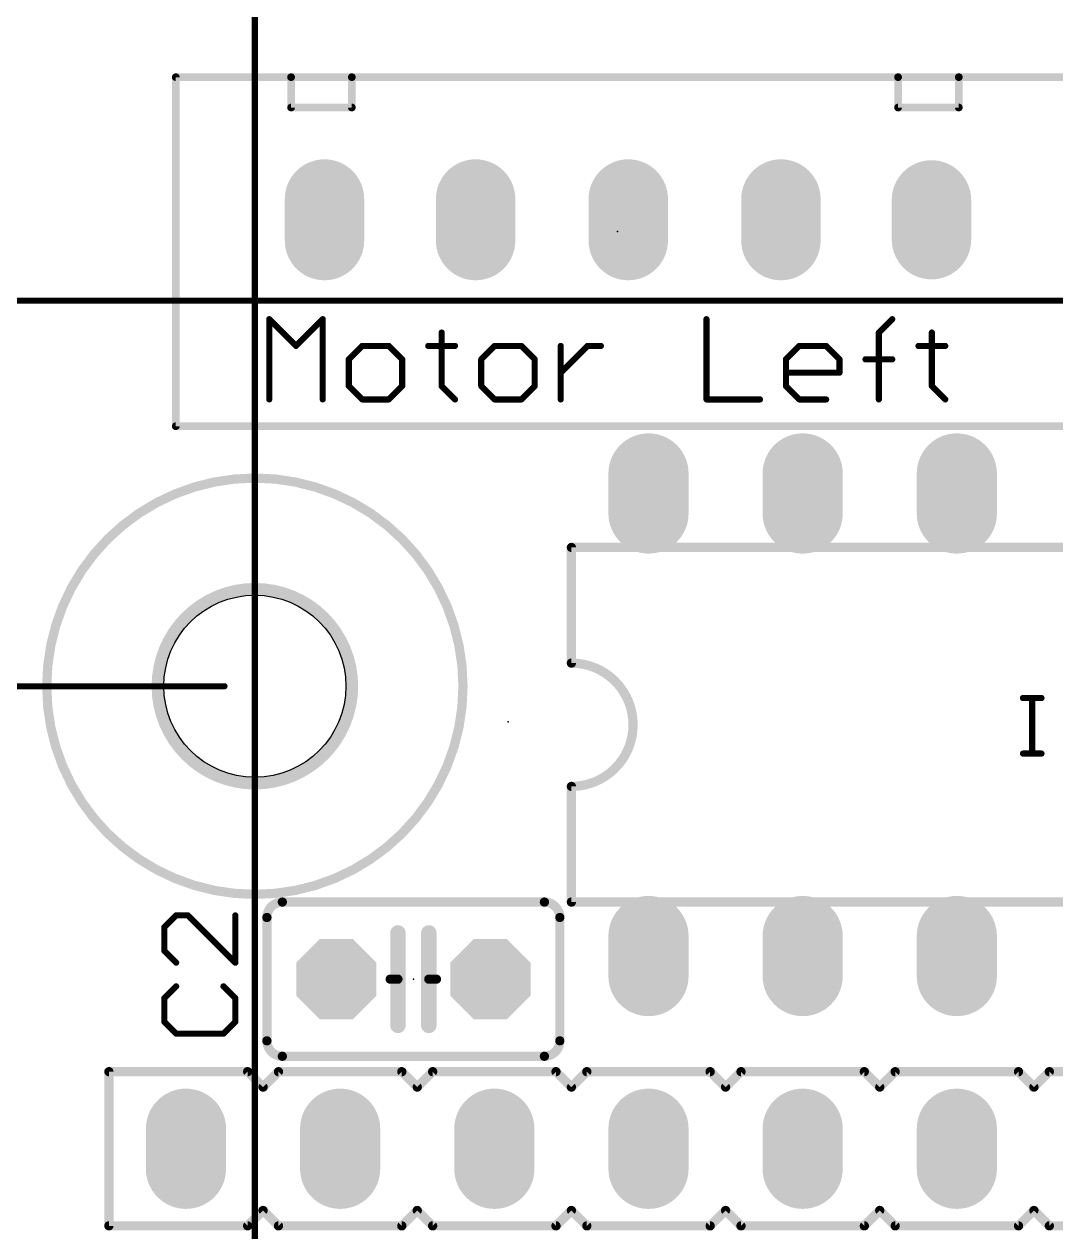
# Model space of a CAD drawing. Extents: x -10 to 70, y -21 to 116.
# Drawn here: x 2.4 to 19.4, y 80.11 to 100 of the extents above; entities that cross this region are included whole.
import ezdxf

# ---------------------------------------------------------------- set-up
doc = ezdxf.new("R2010")
doc.units = 0
for name, color, linetype in [('17', 82, 'CONTINUOUS'), ('20', 7, 'CONTINUOUS'), ('21', 253, 'CONTINUOUS'), ('23', 7, 'CONTINUOUS'), ('25', 253, 'CONTINUOUS'), ('47', 253, 'CONTINUOUS')]:
    doc.layers.add(name, color=color, linetype=linetype)

# ---------------------------------------------------------------- blocks, each defined once
blk = doc.blocks.new('OCTAGONP')
at = {"const_width": 0.5}
blk.add_lwpolyline([(-0.25, -0.1036), (-0.25, 0.1036), (-0.1036, 0.25), (0.1036, 0.25), (0.25, 0.1036), (0.25, -0.1036), (0.1036, -0.25), (-0.1036, -0.25), (-0.25, -0.1036), (-0.25, 0.1036)], dxfattribs=at)
blk = doc.blocks.new('LONGP50')
at = {"const_width": 1}
blk.add_lwpolyline([(-0.25, 0), (0.25, 0)], dxfattribs=at)
at = {"const_width": 0.5}
for points in [[(-0.25, 0.25, 1), (-0.25, -0.25)], [(0.25, -0.25, 1), (0.25, 0.25)]]:
    blk.add_lwpolyline(points, format="xyb", dxfattribs=at)

msp = doc.modelspace()

# ---------------------------------------------------------------- linework, layer by layer
at = {"layer": '20'}
msp.add_circle((6.1995, 89.0965), 1.5, dxfattribs=at)
at = {"layer": '21'}
for points, const_width in [([(4.8965, 93.3795), (4.8965, 99.1295)], 0.127), ([(4.8965, 99.1295), (6.7965, 99.1295)], 0.127), ([(6.7965, 99.1295), (7.7965, 99.1295)], 0.127), ([(6.7965, 98.6295), (6.7965, 99.1295)], 0.127), ([(7.7965, 99.1295), (16.7965, 99.1295)], 0.127), ([(7.7965, 99.1295), (7.7965, 98.6295)], 0.127), ([(16.7965, 99.1295), (17.7965, 99.1295)], 0.127), ([(16.7965, 98.6295), (16.7965, 99.1295)], 0.127), ([(17.7965, 99.1295), (19.7965, 99.1295)], 0.127), ([(17.7965, 99.1295), (17.7965, 98.6295)], 0.127), ([(7.7965, 98.6295), (6.7965, 98.6295)], 0.127), ([(17.7965, 98.6295), (16.7965, 98.6295)], 0.127), ([(6.4365, 93.8209), (6.4365, 95.1428)], 0.1016), ([(6.4365, 95.1428), (6.8772, 94.7022)], 0.1016), ([(6.8772, 94.7022), (7.3178, 95.1428)], 0.1016), ([(7.3178, 95.1428), (7.3178, 93.8209)], 0.1016), ([(13.64, 95.1428), (13.64, 93.8209)], 0.1016), ([(16.4798, 94.9225), (16.7001, 95.1428)], 0.1016), ([(9.2763, 94.9225), (9.2763, 94.0412)], 0.1016), ([(16.4798, 93.8209), (16.4798, 94.9225)], 0.1016), ([(17.3529, 94.9225), (17.3529, 94.0412)], 0.1016), ([(7.9666, 94.7022), (7.7463, 94.4819)], 0.1016), ([(8.4072, 94.7022), (7.9666, 94.7022)], 0.1016), ([(8.6276, 94.4819), (8.4072, 94.7022)], 0.1016), ([(9.056, 94.7022), (9.4966, 94.7022)], 0.1016), ([(10.1495, 94.7022), (9.9291, 94.4819)], 0.1016), ([(10.5901, 94.7022), (10.1495, 94.7022)], 0.1016), ([(10.8104, 94.4819), (10.5901, 94.7022)], 0.1016), ([(11.2389, 93.8209), (11.2389, 94.7022)], 0.1016), ([(11.2389, 94.2615), (11.6795, 94.7022)], 0.1016), ([(11.6795, 94.7022), (11.8998, 94.7022)], 0.1016), ([(14.9498, 94.4819), (15.1701, 94.7022)], 0.1016), ([(15.1701, 94.7022), (15.6107, 94.7022)], 0.1016), ([(15.6107, 94.7022), (15.831, 94.4819)], 0.1016), ([(17.1326, 94.7022), (17.5733, 94.7022)], 0.1016), ([(7.7463, 94.4819), (7.7463, 94.0412)], 0.1016), ([(8.6276, 94.0412), (8.6276, 94.4819)], 0.1016), ([(9.9291, 94.4819), (9.9291, 94.0412)], 0.1016), ([(10.8104, 94.0412), (10.8104, 94.4819)], 0.1016), ([(14.9498, 94.0412), (14.9498, 94.4819)], 0.1016), ([(15.831, 94.4819), (15.831, 94.2615)], 0.1016), ([(16.2595, 94.4819), (16.7001, 94.4819)], 0.1016), ([(15.831, 94.2615), (14.9498, 94.2615)], 0.1016), ([(7.7463, 94.0412), (7.9666, 93.8209)], 0.1016), ([(8.4072, 93.8209), (8.6276, 94.0412)], 0.1016), ([(9.2763, 94.0412), (9.4966, 93.8209)], 0.1016), ([(9.9291, 94.0412), (10.1495, 93.8209)], 0.1016), ([(10.5901, 93.8209), (10.8104, 94.0412)], 0.1016), ([(15.1701, 93.8209), (14.9498, 94.0412)], 0.1016), ([(17.3529, 94.0412), (17.5733, 93.8209)], 0.1016), ([(7.9666, 93.8209), (8.4072, 93.8209)], 0.1016), ([(10.1495, 93.8209), (10.5901, 93.8209)], 0.1016), ([(13.64, 93.8209), (14.5213, 93.8209)], 0.1016), ([(15.6107, 93.8209), (15.1701, 93.8209)], 0.1016), ([(19.7965, 93.3795), (4.8965, 93.3795)], 0.127), ([(34.2745, 91.3825), (11.4145, 91.3825)], 0.1524), ([(11.4145, 91.3825), (11.4145, 89.4775)], 0.1524), ([(11.4145, 85.5405), (11.4145, 87.4455)], 0.1524), ([(6.652, 85.5405), (10.97, 85.5405)], 0.1524), ([(11.4145, 85.5405), (34.2745, 85.5405)], 0.1524), ([(6.398, 83.2545), (6.398, 85.2865)], 0.1524), ([(11.224, 83.2545), (11.224, 85.2865)], 0.1524), ([(8.557, 84.2705), (8.557, 85.0325)], 0.254), ([(9.065, 84.2705), (9.065, 85.0325)], 0.254), ([(8.557, 84.2705), (8.557, 83.5085)], 0.254), ([(9.065, 83.5085), (9.065, 84.2705)], 0.254), ([(8.43, 84.2705), (8.557, 84.2705)], 0.1524), ([(9.065, 84.2705), (9.192, 84.2705)], 0.1524), ([(10.97, 83.0005), (6.652, 83.0005)], 0.1524), ([(3.7945, 82.7465), (3.7945, 80.2065)], 0.1524), ([(6.0805, 82.7465), (3.7945, 82.7465)], 0.1524), ([(6.3345, 82.4925), (6.0805, 82.7465)], 0.1524), ([(6.5885, 82.7465), (6.3345, 82.4925)], 0.1524), ([(8.6205, 82.7465), (6.5885, 82.7465)], 0.1524), ([(8.8745, 82.4925), (8.6205, 82.7465)], 0.1524), ([(9.1285, 82.7465), (8.8745, 82.4925)], 0.1524), ([(11.1605, 82.7465), (9.1285, 82.7465)], 0.1524), ([(11.4145, 82.4925), (11.1605, 82.7465)], 0.1524), ([(11.6685, 82.7465), (11.4145, 82.4925)], 0.1524), ([(13.7005, 82.7465), (11.6685, 82.7465)], 0.1524), ([(13.9545, 82.4925), (13.7005, 82.7465)], 0.1524), ([(14.2085, 82.7465), (13.9545, 82.4925)], 0.1524), ([(16.2405, 82.7465), (14.2085, 82.7465)], 0.1524), ([(16.4945, 82.4925), (16.2405, 82.7465)], 0.1524), ([(16.7485, 82.7465), (16.4945, 82.4925)], 0.1524), ([(18.7805, 82.7465), (16.7485, 82.7465)], 0.1524), ([(19.0345, 82.4925), (18.7805, 82.7465)], 0.1524), ([(19.2885, 82.7465), (19.0345, 82.4925)], 0.1524), ([(21.3205, 82.7465), (19.2885, 82.7465)], 0.1524), ([(6.0805, 80.2065), (6.3345, 80.4605)], 0.1524), ([(6.3345, 80.4605), (6.5885, 80.2065)], 0.1524), ([(8.6205, 80.2065), (8.8745, 80.4605)], 0.1524), ([(8.8745, 80.4605), (9.1285, 80.2065)], 0.1524), ([(11.1605, 80.2065), (11.4145, 80.4605)], 0.1524), ([(11.4145, 80.4605), (11.6685, 80.2065)], 0.1524), ([(13.7005, 80.2065), (13.9545, 80.4605)], 0.1524), ([(13.9545, 80.4605), (14.2085, 80.2065)], 0.1524), ([(16.2405, 80.2065), (16.4945, 80.4605)], 0.1524), ([(16.4945, 80.4605), (16.7485, 80.2065)], 0.1524), ([(18.7805, 80.2065), (19.0345, 80.4605)], 0.1524), ([(19.0345, 80.4605), (19.2885, 80.2065)], 0.1524), ([(3.7945, 80.2065), (6.0805, 80.2065)], 0.1524), ([(6.5885, 80.2065), (8.6205, 80.2065)], 0.1524), ([(9.1285, 80.2065), (11.1605, 80.2065)], 0.1524), ([(11.6685, 80.2065), (13.7005, 80.2065)], 0.1524), ([(14.2085, 80.2065), (16.2405, 80.2065)], 0.1524), ([(16.7485, 80.2065), (18.7805, 80.2065)], 0.1524), ([(19.2885, 80.2065), (21.3205, 80.2065)], 0.1524)]:
    msp.add_lwpolyline(points, dxfattribs=dict(at, const_width=const_width))
for points, const_width in [([(4.9283, 99.1295, 1), (4.8648, 99.1295)], 0.0635), ([(4.8965, 99.1613, 1), (4.8965, 99.0978)], 0.0635), ([(6.7965, 99.1613, 1), (6.7965, 99.0978)], 0.0635), ([(6.8282, 99.1295, 1), (6.7648, 99.1295)], 0.0635), ([(6.7965, 99.0978, 1), (6.7965, 99.1613)], 0.0635), ([(7.7965, 99.1613, 1), (7.7965, 99.0978)], 0.0635), ([(7.8282, 99.1295, 1), (7.7648, 99.1295)], 0.0635), ([(7.7965, 99.0978, 1), (7.7965, 99.1613)], 0.0635), ([(16.7965, 99.1613, 1), (16.7965, 99.0978)], 0.0635), ([(16.8283, 99.1295, 1), (16.7648, 99.1295)], 0.0635), ([(16.7965, 99.0978, 1), (16.7965, 99.1613)], 0.0635), ([(17.7965, 99.1613, 1), (17.7965, 99.0978)], 0.0635), ([(17.8283, 99.1295, 1), (17.7648, 99.1295)], 0.0635), ([(17.7965, 99.0978, 1), (17.7965, 99.1613)], 0.0635), ([(6.7965, 98.6613, 1), (6.7965, 98.5978)], 0.0635), ([(7.7965, 98.5978, 1), (7.7965, 98.6613)], 0.0635), ([(16.7965, 98.6613, 1), (16.7965, 98.5978)], 0.0635), ([(17.7965, 98.5978, 1), (17.7965, 98.6613)], 0.0635), ([(6.7648, 98.6295, 1), (6.8282, 98.6295)], 0.0635), ([(7.7648, 98.6295, 1), (7.8282, 98.6295)], 0.0635), ([(16.7648, 98.6295, 1), (16.8283, 98.6295)], 0.0635), ([(17.7648, 98.6295, 1), (17.8283, 98.6295)], 0.0635), ([(6.4619, 95.1428, 1), (6.4111, 95.1428)], 0.0508), ([(6.4545, 95.1608, 1), (6.4186, 95.1249)], 0.0508), ([(7.3432, 95.1428, 1), (7.2924, 95.1428)], 0.0508), ([(7.3358, 95.1249, 1), (7.2999, 95.1608)], 0.0508), ([(13.6654, 95.1428, 1), (13.6146, 95.1428)], 0.0508), ([(16.7181, 95.1249, 1), (16.6822, 95.1608)], 0.0508), ([(9.3017, 94.9225, 1), (9.2509, 94.9225)], 0.0508), ([(16.4618, 94.9405, 1), (16.4978, 94.9045)], 0.0508), ([(16.5052, 94.9225, 1), (16.4544, 94.9225)], 0.0508), ([(17.3784, 94.9225, 1), (17.3275, 94.9225)], 0.0508), ([(6.8592, 94.7201, 1), (6.8951, 94.6842)], 0.0508), ([(6.8592, 94.6842, 1), (6.8951, 94.7201)], 0.0508), ([(7.9666, 94.7276, 1), (7.9666, 94.6768)], 0.0508), ([(7.9845, 94.6842, 1), (7.9486, 94.7201)], 0.0508), ([(8.4252, 94.7201, 1), (8.3893, 94.6842)], 0.0508), ([(8.4072, 94.6768, 1), (8.4072, 94.7276)], 0.0508), ([(9.056, 94.7276, 1), (9.056, 94.6768)], 0.0508), ([(9.4966, 94.6768, 1), (9.4966, 94.7276)], 0.0508), ([(10.1495, 94.7276, 1), (10.1495, 94.6768)], 0.0508), ([(10.1674, 94.6842, 1), (10.1315, 94.7201)], 0.0508), ([(10.6081, 94.7201, 1), (10.5721, 94.6842)], 0.0508), ([(10.5901, 94.6768, 1), (10.5901, 94.7276)], 0.0508), ([(11.2643, 94.7022, 1), (11.2135, 94.7022)], 0.0508), ([(11.6795, 94.7276, 1), (11.6795, 94.6768)], 0.0508), ([(11.6975, 94.6842, 1), (11.6615, 94.7201)], 0.0508), ([(11.8998, 94.6768, 1), (11.8998, 94.7276)], 0.0508), ([(15.1701, 94.7276, 1), (15.1701, 94.6768)], 0.0508), ([(15.188, 94.6842, 1), (15.1521, 94.7201)], 0.0508), ([(15.6287, 94.7201, 1), (15.5928, 94.6842)], 0.0508), ([(15.6107, 94.6768, 1), (15.6107, 94.7276)], 0.0508), ([(17.1326, 94.7276, 1), (17.1326, 94.6768)], 0.0508), ([(17.5733, 94.6768, 1), (17.5733, 94.7276)], 0.0508), ([(7.7717, 94.4819, 1), (7.7209, 94.4819)], 0.0508), ([(7.7283, 94.4998, 1), (7.7642, 94.4639)], 0.0508), ([(8.653, 94.4819, 1), (8.6022, 94.4819)], 0.0508), ([(8.6096, 94.4639, 1), (8.6455, 94.4998)], 0.0508), ([(9.9545, 94.4819, 1), (9.9037, 94.4819)], 0.0508), ([(9.9112, 94.4998, 1), (9.9471, 94.4639)], 0.0508), ([(10.8358, 94.4819, 1), (10.785, 94.4819)], 0.0508), ([(10.7925, 94.4639, 1), (10.8284, 94.4998)], 0.0508), ([(14.9752, 94.4819, 1), (14.9244, 94.4819)], 0.0508), ([(14.9318, 94.4998, 1), (14.9677, 94.4639)], 0.0508), ([(15.8564, 94.4819, 1), (15.8056, 94.4819)], 0.0508), ([(15.8131, 94.4639, 1), (15.849, 94.4998)], 0.0508), ([(16.2595, 94.5073, 1), (16.2595, 94.4565)], 0.0508), ([(16.7001, 94.4565, 1), (16.7001, 94.5073)], 0.0508), ([(11.2209, 94.2795, 1), (11.2568, 94.2436)], 0.0508), ([(14.9498, 94.2869, 1), (14.9498, 94.2361)], 0.0508), ([(15.831, 94.2361, 1), (15.831, 94.2869)], 0.0508), ([(15.8056, 94.2615, 1), (15.8564, 94.2615)], 0.0508), ([(7.7642, 94.0592, 1), (7.7283, 94.0233)], 0.0508), ([(7.7209, 94.0412, 1), (7.7717, 94.0412)], 0.0508), ([(8.6022, 94.0412, 1), (8.653, 94.0412)], 0.0508), ([(8.6455, 94.0233, 1), (8.6096, 94.0592)], 0.0508), ([(9.2509, 94.0412, 1), (9.3017, 94.0412)], 0.0508), ([(9.2943, 94.0592, 1), (9.2584, 94.0233)], 0.0508), ([(9.9037, 94.0412, 1), (9.9545, 94.0412)], 0.0508), ([(9.9471, 94.0592, 1), (9.9112, 94.0233)], 0.0508), ([(10.785, 94.0412, 1), (10.8358, 94.0412)], 0.0508), ([(10.8284, 94.0233, 1), (10.7925, 94.0592)], 0.0508), ([(14.9677, 94.0592, 1), (14.9318, 94.0233)], 0.0508), ([(14.9244, 94.0412, 1), (14.9752, 94.0412)], 0.0508), ([(17.3275, 94.0412, 1), (17.3784, 94.0412)], 0.0508), ([(17.3709, 94.0592, 1), (17.335, 94.0233)], 0.0508), ([(6.4111, 93.8209, 1), (6.4619, 93.8209)], 0.0508), ([(7.2924, 93.8209, 1), (7.3432, 93.8209)], 0.0508), ([(7.9666, 93.8463, 1), (7.9666, 93.7955)], 0.0508), ([(7.9486, 93.8029, 1), (7.9845, 93.8389)], 0.0508), ([(8.3893, 93.8389, 1), (8.4252, 93.8029)], 0.0508), ([(8.4072, 93.7955, 1), (8.4072, 93.8463)], 0.0508), ([(9.4787, 93.8029, 1), (9.5146, 93.8389)], 0.0508), ([(10.1495, 93.8463, 1), (10.1495, 93.7955)], 0.0508), ([(10.1315, 93.8029, 1), (10.1674, 93.8389)], 0.0508), ([(10.5721, 93.8389, 1), (10.6081, 93.8029)], 0.0508), ([(10.5901, 93.7955, 1), (10.5901, 93.8463)], 0.0508), ([(11.2135, 93.8209, 1), (11.2643, 93.8209)], 0.0508), ([(13.64, 93.8463, 1), (13.64, 93.7955)], 0.0508), ([(13.6146, 93.8209, 1), (13.6654, 93.8209)], 0.0508), ([(14.5213, 93.7955, 1), (14.5213, 93.8463)], 0.0508), ([(15.1701, 93.8463, 1), (15.1701, 93.7955)], 0.0508), ([(15.1521, 93.8029, 1), (15.188, 93.8389)], 0.0508), ([(15.6107, 93.7955, 1), (15.6107, 93.8463)], 0.0508), ([(16.4544, 93.8209, 1), (16.5052, 93.8209)], 0.0508), ([(17.5553, 93.8029, 1), (17.5912, 93.8389)], 0.0508), ([(4.8965, 93.4113, 1), (4.8965, 93.3478)], 0.0635), ([(4.8648, 93.3795, 1), (4.9283, 93.3795)], 0.0635), ([(6.1995, 85.6675, 1), (6.1995, 92.5255, 1), (6.1995, 85.6675)], 0.1524), ([(11.4145, 91.4206, 1), (11.4145, 91.3444)], 0.0762), ([(11.4526, 91.3825, 1), (11.3764, 91.3825)], 0.0762), ([(6.1995, 87.4965, 1), (6.1995, 90.6965, 1), (6.1995, 87.4965)], 0.2032), ([(11.4145, 87.4455, 1), (11.4145, 89.4775)], 0.1524), ([(11.4145, 89.5156, 1), (11.4145, 89.4394)], 0.0762), ([(11.3764, 89.4775, 1), (11.4526, 89.4775)], 0.0762), ([(11.4526, 87.4455, 1), (11.3764, 87.4455)], 0.0762), ([(11.4145, 87.4836, 1), (11.4145, 87.4074)], 0.0762), ([(6.652, 85.5405, 0.4142), (6.398, 85.2865)], 0.1524), ([(6.652, 85.5786, 1), (6.652, 85.5024)], 0.0762), ([(6.652, 85.5024, 1), (6.652, 85.5786)], 0.0762), ([(11.224, 85.2865, 0.4142), (10.97, 85.5405)], 0.1524), ([(10.97, 85.5786, 1), (10.97, 85.5024)], 0.0762), ([(10.97, 85.5024, 1), (10.97, 85.5786)], 0.0762), ([(11.4145, 85.5786, 1), (11.4145, 85.5024)], 0.0762), ([(11.3764, 85.5405, 1), (11.4526, 85.5405)], 0.0762), ([(6.4361, 85.2865, 1), (6.3599, 85.2865)], 0.0762), ([(11.2621, 85.2865, 1), (11.1859, 85.2865)], 0.0762), ([(6.3599, 85.2865, 1), (6.4361, 85.2865)], 0.0762), ([(8.6205, 85.0325, 1), (8.4935, 85.0325)], 0.127), ([(9.1285, 85.0325, 1), (9.0015, 85.0325)], 0.127), ([(11.1859, 85.2865, 1), (11.2621, 85.2865)], 0.0762), ([(8.6205, 84.2705, 1), (8.4935, 84.2705)], 0.127), ([(9.1285, 84.2705, 1), (9.0015, 84.2705)], 0.127), ([(8.43, 84.3086, 1), (8.43, 84.2324)], 0.0762), ([(8.4935, 84.2705, 1), (8.6205, 84.2705)], 0.127), ([(8.557, 84.2324, 1), (8.557, 84.3086)], 0.0762), ([(9.0015, 84.2705, 1), (9.1285, 84.2705)], 0.127), ([(9.065, 84.3086, 1), (9.065, 84.2324)], 0.0762), ([(9.192, 84.2324, 1), (9.192, 84.3086)], 0.0762), ([(8.4935, 83.5085, 1), (8.6205, 83.5085)], 0.127), ([(9.0015, 83.5085, 1), (9.1285, 83.5085)], 0.127), ([(6.398, 83.2545, 0.4142), (6.652, 83.0005)], 0.1524), ([(6.4361, 83.2545, 1), (6.3599, 83.2545)], 0.0762), ([(6.3599, 83.2545, 1), (6.4361, 83.2545)], 0.0762), ([(10.97, 83.0005, 0.4142), (11.224, 83.2545)], 0.1524), ([(11.2621, 83.2545, 1), (11.1859, 83.2545)], 0.0762), ([(11.1859, 83.2545, 1), (11.2621, 83.2545)], 0.0762), ([(6.652, 83.0386, 1), (6.652, 82.9624)], 0.0762), ([(6.652, 82.9624, 1), (6.652, 83.0386)], 0.0762), ([(10.97, 83.0386, 1), (10.97, 82.9624)], 0.0762), ([(10.97, 82.9624, 1), (10.97, 83.0386)], 0.0762), ([(3.8326, 82.7465, 1), (3.7564, 82.7465)], 0.0762), ([(3.7945, 82.7846, 1), (3.7945, 82.7084)], 0.0762), ([(6.1074, 82.7734, 1), (6.0536, 82.7196)], 0.0762), ([(6.0805, 82.7084, 1), (6.0805, 82.7846)], 0.0762), ([(6.5885, 82.7846, 1), (6.5885, 82.7084)], 0.0762), ([(6.6154, 82.7196, 1), (6.5616, 82.7734)], 0.0762), ([(8.6474, 82.7734, 1), (8.5936, 82.7196)], 0.0762), ([(8.6205, 82.7084, 1), (8.6205, 82.7846)], 0.0762), ([(9.1285, 82.7846, 1), (9.1285, 82.7084)], 0.0762), ([(9.1554, 82.7196, 1), (9.1016, 82.7734)], 0.0762), ([(11.1874, 82.7734, 1), (11.1336, 82.7196)], 0.0762), ([(11.1605, 82.7084, 1), (11.1605, 82.7846)], 0.0762), ([(11.6685, 82.7846, 1), (11.6685, 82.7084)], 0.0762), ([(11.6954, 82.7196, 1), (11.6416, 82.7734)], 0.0762), ([(13.7274, 82.7734, 1), (13.6736, 82.7196)], 0.0762), ([(13.7005, 82.7084, 1), (13.7005, 82.7846)], 0.0762), ([(14.2085, 82.7846, 1), (14.2085, 82.7084)], 0.0762), ([(14.2354, 82.7196, 1), (14.1816, 82.7734)], 0.0762), ([(16.2674, 82.7734, 1), (16.2136, 82.7196)], 0.0762), ([(16.2405, 82.7084, 1), (16.2405, 82.7846)], 0.0762), ([(16.7485, 82.7846, 1), (16.7485, 82.7084)], 0.0762), ([(16.7754, 82.7196, 1), (16.7216, 82.7734)], 0.0762), ([(18.8074, 82.7734, 1), (18.7536, 82.7196)], 0.0762), ([(18.7805, 82.7084, 1), (18.7805, 82.7846)], 0.0762), ([(19.2885, 82.7846, 1), (19.2885, 82.7084)], 0.0762), ([(19.3154, 82.7196, 1), (19.2616, 82.7734)], 0.0762), ([(6.3076, 82.5194, 1), (6.3614, 82.4656)], 0.0762), ([(6.3076, 82.4656, 1), (6.3614, 82.5194)], 0.0762), ([(8.8476, 82.5194, 1), (8.9014, 82.4656)], 0.0762), ([(8.8476, 82.4656, 1), (8.9014, 82.5194)], 0.0762), ([(11.3876, 82.5194, 1), (11.4414, 82.4656)], 0.0762), ([(11.3876, 82.4656, 1), (11.4414, 82.5194)], 0.0762), ([(13.9276, 82.5194, 1), (13.9814, 82.4656)], 0.0762), ([(13.9276, 82.4656, 1), (13.9814, 82.5194)], 0.0762), ([(16.4676, 82.5194, 1), (16.5214, 82.4656)], 0.0762), ([(16.4676, 82.4656, 1), (16.5214, 82.5194)], 0.0762), ([(19.0076, 82.5194, 1), (19.0614, 82.4656)], 0.0762), ([(19.0076, 82.4656, 1), (19.0614, 82.5194)], 0.0762), ([(6.3614, 80.4874, 1), (6.3076, 80.4336)], 0.0762), ([(6.3614, 80.4336, 1), (6.3076, 80.4874)], 0.0762), ([(8.9014, 80.4874, 1), (8.8476, 80.4336)], 0.0762), ([(8.9014, 80.4336, 1), (8.8476, 80.4874)], 0.0762), ([(11.4414, 80.4874, 1), (11.3876, 80.4336)], 0.0762), ([(11.4414, 80.4336, 1), (11.3876, 80.4874)], 0.0762), ([(13.9814, 80.4874, 1), (13.9276, 80.4336)], 0.0762), ([(13.9814, 80.4336, 1), (13.9276, 80.4874)], 0.0762), ([(16.5214, 80.4874, 1), (16.4676, 80.4336)], 0.0762), ([(16.5214, 80.4336, 1), (16.4676, 80.4874)], 0.0762), ([(19.0614, 80.4874, 1), (19.0076, 80.4336)], 0.0762), ([(19.0614, 80.4336, 1), (19.0076, 80.4874)], 0.0762), ([(3.7945, 80.2446, 1), (3.7945, 80.1684)], 0.0762), ([(3.7564, 80.2065, 1), (3.8326, 80.2065)], 0.0762), ([(6.0536, 80.2334, 1), (6.1074, 80.1796)], 0.0762), ([(6.0805, 80.1684, 1), (6.0805, 80.2446)], 0.0762), ([(6.5885, 80.2446, 1), (6.5885, 80.1684)], 0.0762), ([(6.5616, 80.1796, 1), (6.6154, 80.2334)], 0.0762), ([(8.5936, 80.2334, 1), (8.6474, 80.1796)], 0.0762), ([(8.6205, 80.1684, 1), (8.6205, 80.2446)], 0.0762), ([(9.1285, 80.2446, 1), (9.1285, 80.1684)], 0.0762), ([(9.1016, 80.1796, 1), (9.1554, 80.2334)], 0.0762), ([(11.1336, 80.2334, 1), (11.1874, 80.1796)], 0.0762), ([(11.1605, 80.1684, 1), (11.1605, 80.2446)], 0.0762), ([(11.6685, 80.2446, 1), (11.6685, 80.1684)], 0.0762), ([(11.6416, 80.1796, 1), (11.6954, 80.2334)], 0.0762), ([(13.6736, 80.2334, 1), (13.7274, 80.1796)], 0.0762), ([(13.7005, 80.1684, 1), (13.7005, 80.2446)], 0.0762), ([(14.2085, 80.2446, 1), (14.2085, 80.1684)], 0.0762), ([(14.1816, 80.1796, 1), (14.2354, 80.2334)], 0.0762), ([(16.2136, 80.2334, 1), (16.2674, 80.1796)], 0.0762), ([(16.2405, 80.1684, 1), (16.2405, 80.2446)], 0.0762), ([(16.7485, 80.2446, 1), (16.7485, 80.1684)], 0.0762), ([(16.7216, 80.1796, 1), (16.7754, 80.2334)], 0.0762), ([(18.7536, 80.2334, 1), (18.8074, 80.1796)], 0.0762), ([(18.7805, 80.1684, 1), (18.7805, 80.2446)], 0.0762), ([(19.2885, 80.2446, 1), (19.2885, 80.1684)], 0.0762), ([(19.2616, 80.1796, 1), (19.3154, 80.2334)], 0.0762)]:
    msp.add_lwpolyline(points, format="xyb", dxfattribs=dict(at, const_width=const_width))
at = {"layer": '23'}
for p in [(12.1765, 96.5895), (6.1995, 89.0965), (10.373, 88.5095), (8.811, 84.2705)]:
    msp.add_point(p, dxfattribs=at)
at = {"layer": '25', "const_width": 0.1016}
for points in [[(18.8536, 88.902), (19.1586, 88.902)], [(19.0061, 87.9868), (19.0061, 88.902)], [(18.8536, 87.9868), (19.1586, 87.9868)], [(4.9027, 85.3213), (4.7078, 85.1264)], [(5.0976, 85.3213), (4.9027, 85.3213)], [(5.8772, 84.5417), (5.0976, 85.3213)], [(5.8772, 85.3213), (5.8772, 84.5417)], [(4.7078, 85.1264), (4.7078, 84.7366)], [(4.7078, 84.7366), (4.9027, 84.5417)], [(4.9027, 84.1519), (4.7078, 83.957)], [(5.8772, 83.957), (5.6823, 84.1519)], [(4.7078, 83.957), (4.7078, 83.5672)], [(5.8772, 83.5672), (5.8772, 83.957)], [(4.7078, 83.5672), (4.9027, 83.3723)], [(5.6823, 83.3723), (5.8772, 83.5672)], [(4.9027, 83.3723), (5.6823, 83.3723)]]:
    msp.add_lwpolyline(points, dxfattribs=at)
at = {"layer": '25', "const_width": 0.0508}
for points in [[(18.8536, 88.9274, 1), (18.8536, 88.8766)], [(19.0315, 88.902, 1), (18.9807, 88.902)], [(19.1586, 88.8766, 1), (19.1586, 88.9274)], [(18.8536, 88.0122, 1), (18.8536, 87.9614)], [(18.9807, 87.9868, 1), (19.0315, 87.9868)], [(19.1586, 87.9614, 1), (19.1586, 88.0122)], [(4.9027, 85.3467, 1), (4.9027, 85.2959)], [(4.9207, 85.3033, 1), (4.8847, 85.3393)], [(5.1156, 85.3393, 1), (5.0796, 85.3033)], [(5.0976, 85.2959, 1), (5.0976, 85.3467)], [(5.9026, 85.3213, 1), (5.8518, 85.3213)], [(4.6898, 85.1444, 1), (4.7258, 85.1084)], [(4.7332, 85.1264, 1), (4.6824, 85.1264)], [(4.7258, 84.7546, 1), (4.6898, 84.7186)], [(4.6824, 84.7366, 1), (4.7332, 84.7366)], [(4.8847, 84.5237, 1), (4.9207, 84.5597)], [(5.8518, 84.5417, 1), (5.9026, 84.5417)], [(5.8592, 84.5237, 1), (5.8952, 84.5597)], [(4.9207, 84.1339, 1), (4.8847, 84.1699)], [(5.7003, 84.1699, 1), (5.6643, 84.1339)], [(4.6898, 83.975, 1), (4.7258, 83.939)], [(4.7332, 83.957, 1), (4.6824, 83.957)], [(5.9026, 83.957, 1), (5.8518, 83.957)], [(5.8592, 83.939, 1), (5.8952, 83.975)], [(4.7258, 83.5852, 1), (4.6898, 83.5492)], [(4.6824, 83.5672, 1), (4.7332, 83.5672)], [(5.8518, 83.5672, 1), (5.9026, 83.5672)], [(5.8952, 83.5492, 1), (5.8592, 83.5852)], [(4.9027, 83.3977, 1), (4.9027, 83.3469)], [(4.8847, 83.3543, 1), (4.9207, 83.3903)], [(5.6643, 83.3903, 1), (5.7003, 83.3543)], [(5.6823, 83.3469, 1), (5.6823, 83.3977)]]:
    msp.add_lwpolyline(points, format="xyb", dxfattribs=at)
at = {"layer": '47', "const_width": 0.1}
for points in [[(6.1995, 10.08), (6.1995, 115)], [(43.7995, 95.4465), (-4, 95.4465)], [(5.6995, 89.0965), (-4, 89.0965)], [(5.6995, 89.0965), (-4, 89.0965)]]:
    msp.add_lwpolyline(points, dxfattribs=at)
at = {"layer": '47', "const_width": 0.05}
msp.add_lwpolyline([(5.6995, 89.0715, 1), (5.6995, 89.1215)], format="xyb", dxfattribs=at)
msp.add_lwpolyline([(5.6995, 89.0715, 1), (5.6995, 89.1215)], format="xyb", dxfattribs=at)

# ---------------------------------------------------------------- block references
at = {"layer": '17'}
for name, p, xscale, yscale, rotation in [('LONGP50', (7.3465, 96.7955), 1.308, 1.308, 90), ('LONGP50', (7.3465, 96.7955), 1.308, 1.308, 90), ('LONGP50', (7.3465, 96.7645), 1.308, 1.308, 270), ('LONGP50', (7.3465, 96.7645), 1.308, 1.308, 270), ('LONGP50', (9.8365, 96.7955), 1.308, 1.308, 90), ('LONGP50', (9.8365, 96.7955), 1.308, 1.308, 90), ('LONGP50', (9.8365, 96.7645), 1.308, 1.308, 270), ('LONGP50', (9.8365, 96.7645), 1.308, 1.308, 270), ('LONGP50', (12.3515, 96.7955), 1.308, 1.308, 90), ('LONGP50', (12.3515, 96.7955), 1.308, 1.308, 90), ('LONGP50', (12.3515, 96.7645), 1.308, 1.308, 270), ('LONGP50', (12.3515, 96.7645), 1.308, 1.308, 270), ('LONGP50', (14.8665, 96.7955), 1.308, 1.308, 90), ('LONGP50', (14.8665, 96.7955), 1.308, 1.308, 90), ('LONGP50', (14.8665, 96.7645), 1.308, 1.308, 270), ('LONGP50', (14.8665, 96.7645), 1.308, 1.308, 270), ('LONGP50', (17.3465, 96.7805), 1.308, 1.308, 90), ('LONGP50', (17.3465, 96.7805), 1.308, 1.308, 90), ('LONGP50', (17.3465, 96.7795), 1.308, 1.308, 270), ('LONGP50', (17.3465, 96.7795), 1.308, 1.308, 270), ('LONGP50', (12.6845, 92.2715), 1.3208, 1.3208, 90), ('LONGP50', (12.6845, 92.2715), 1.3208, 1.3208, 90), ('LONGP50', (15.2245, 92.2715), 1.3208, 1.3208, 90), ('LONGP50', (15.2245, 92.2715), 1.3208, 1.3208, 90), ('LONGP50', (17.7645, 92.2715), 1.3208, 1.3208, 90), ('LONGP50', (17.7645, 92.2715), 1.3208, 1.3208, 90), ('LONGP50', (12.6845, 84.6515), 1.3208, 1.3208, 90), ('LONGP50', (12.6845, 84.6515), 1.3208, 1.3208, 90), ('LONGP50', (15.2245, 84.6515), 1.3208, 1.3208, 90), ('LONGP50', (15.2245, 84.6515), 1.3208, 1.3208, 90), ('LONGP50', (17.7645, 84.6515), 1.3208, 1.3208, 90), ('LONGP50', (17.7645, 84.6515), 1.3208, 1.3208, 90), ('OCTAGONP', (7.541, 84.2705), 1.3208, 1.3208, 180), ('OCTAGONP', (7.541, 84.2705), 1.3208, 1.3208, 180), ('OCTAGONP', (10.081, 84.2705), 1.3208, 1.3208, 180), ('OCTAGONP', (10.081, 84.2705), 1.3208, 1.3208, 180), ('LONGP50', (5.0645, 81.4765), 1.3208, 1.3208, 270), ('LONGP50', (5.0645, 81.4765), 1.3208, 1.3208, 270), ('LONGP50', (7.6045, 81.4765), 1.3208, 1.3208, 270), ('LONGP50', (7.6045, 81.4765), 1.3208, 1.3208, 270), ('LONGP50', (10.1445, 81.4765), 1.3208, 1.3208, 270), ('LONGP50', (10.1445, 81.4765), 1.3208, 1.3208, 270), ('LONGP50', (12.6845, 81.4765), 1.3208, 1.3208, 270), ('LONGP50', (12.6845, 81.4765), 1.3208, 1.3208, 270), ('LONGP50', (15.2245, 81.4765), 1.3208, 1.3208, 270), ('LONGP50', (15.2245, 81.4765), 1.3208, 1.3208, 270), ('LONGP50', (17.7645, 81.4765), 1.3208, 1.3208, 270), ('LONGP50', (17.7645, 81.4765), 1.3208, 1.3208, 270)]:
    msp.add_blockref(name, p, dxfattribs=dict(at, xscale=xscale, yscale=yscale, rotation=rotation))

doc.saveas('drawing.dxf')
